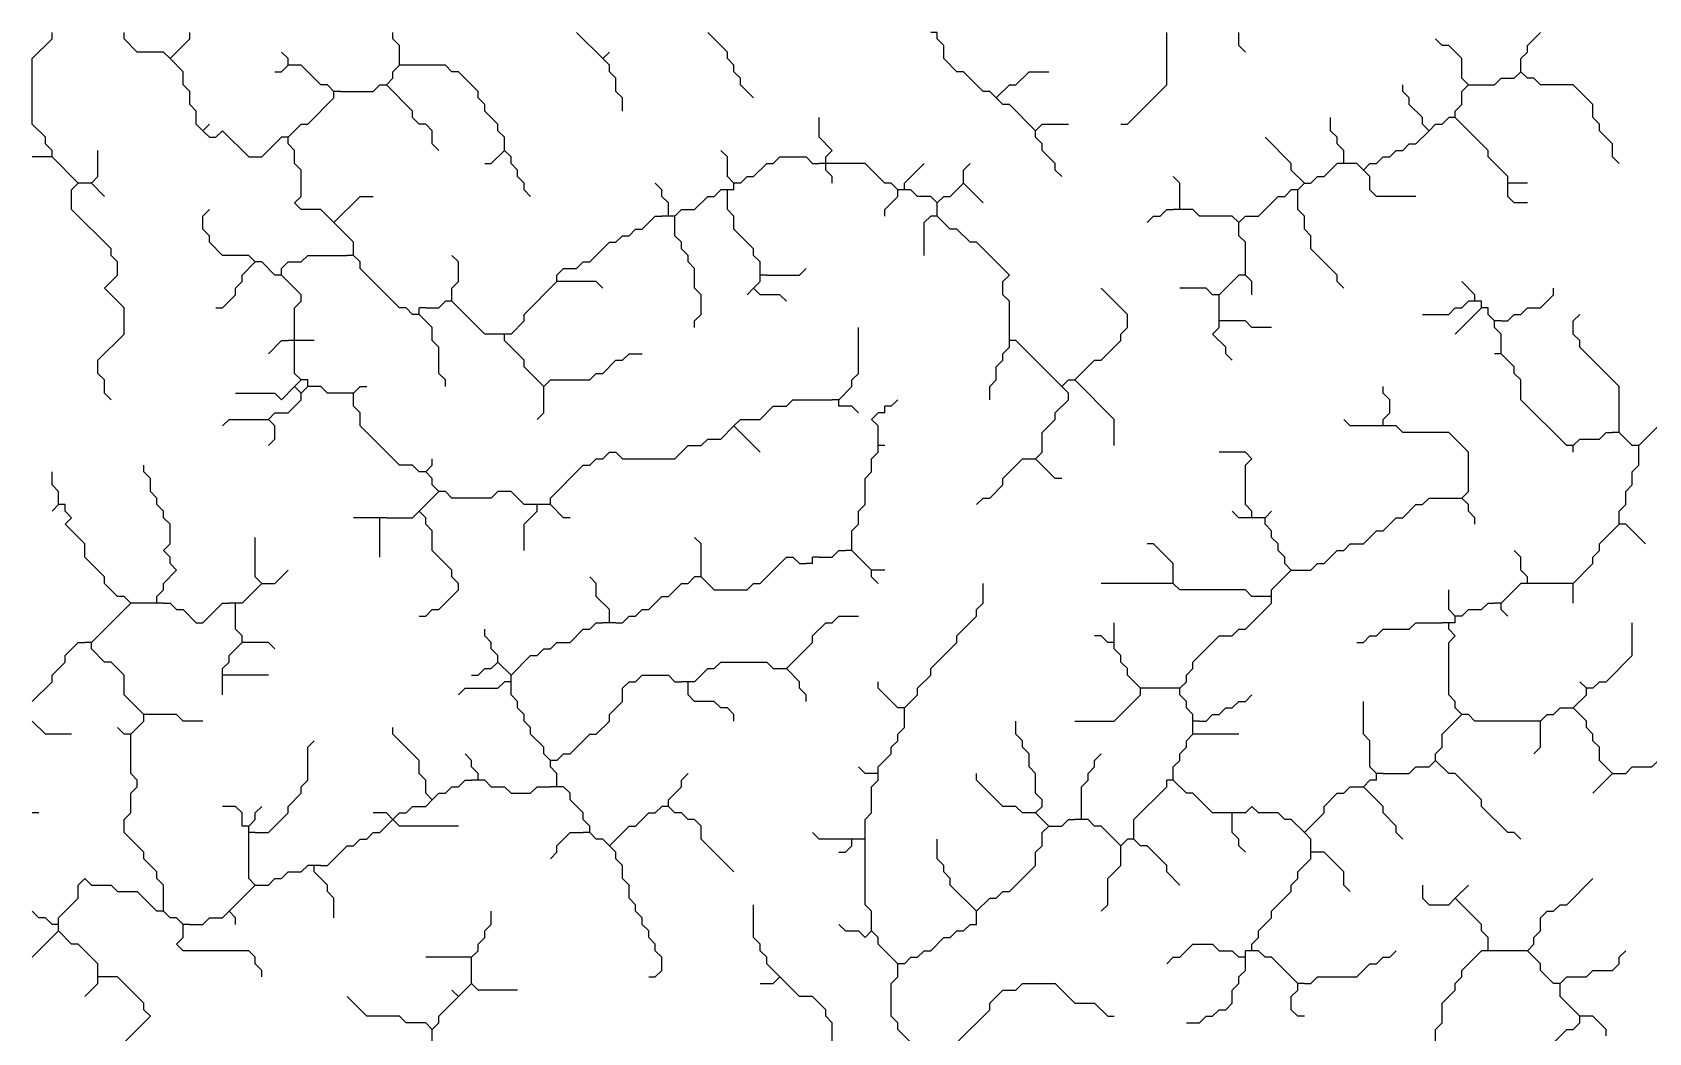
# Model space of a CAD drawing. Header units: inches. Extents: x 450284 to 463844, y 7386033 to 7399827.
# Drawn here: x 450284 to 457503, y 7395361 to 7399827 of the extents above; entities that cross this region are included whole.
import ezdxf

# ---------------------------------------------------------------- set-up
doc = ezdxf.new("R2010")
doc.units = ezdxf.units.IN
doc.header["$MEASUREMENT"] = 0

msp = doc.modelspace()

# ---------------------------------------------------------------- linework, layer by layer
for points in [[(450372, 7399300.3), (450342.7, 7399329.5), (450342.7, 7399358.8), (450284.1, 7399417.4), (450284.1, 7399710.3), (450372, 7399798.1), (450372, 7399827.4)], [(450899.2, 7399710.3), (450869.9, 7399739.6), (450752.7, 7399739.6), (450694.1, 7399798.1), (450694.1, 7399827.4)], [(450899.2, 7399710.3), (450987, 7399798.1), (450987, 7399827.4)], [(451924.2, 7399710.3), (451924.2, 7399768.9), (451894.9, 7399798.1), (451894.9, 7399827.4)], [(452832.1, 7399710.3), (452715, 7399827.4)], [(453505.7, 7399534.6), (453447.1, 7399593.1), (453447.1, 7399622.4), (453417.9, 7399651.7), (453417.9, 7399681), (453388.6, 7399710.3), (453388.6, 7399739.6), (453300.7, 7399827.4)], [(454325.8, 7399798.1), (454325.8, 7399827.4), (454296.5, 7399827.4)], [(454589.3, 7399534.6), (454560.1, 7399563.8), (454530.8, 7399563.8), (454442.9, 7399651.7), (454413.6, 7399651.7), (454355, 7399710.3), (454355, 7399768.9), (454325.8, 7399798.1)], [(455145.8, 7399417.4), (455175.1, 7399417.4), (455350.8, 7399593.1), (455350.8, 7399827.4)], [(455702.3, 7399739.6), (455673, 7399768.9), (455673, 7399827.4)], [(456698, 7399593.1), (456668.7, 7399622.4), (456668.7, 7399710.3), (456610.2, 7399768.9), (456580.9, 7399768.9), (456551.6, 7399798.1)], [(456932.3, 7399651.7), (456932.3, 7399710.3), (456961.6, 7399739.6), (456961.6, 7399768.9), (457020.2, 7399827.4)], [(451045.6, 7399388.1), (451016.3, 7399417.4), (451016.3, 7399476), (450987, 7399505.3), (450987, 7399563.8), (450957.7, 7399593.1), (450957.7, 7399651.7), (450899.2, 7399710.3)], [(451426.3, 7399710.3), (451397, 7399739.6)], [(451426.3, 7399681), (451426.3, 7399710.3)], [(451924.2, 7399681), (451924.2, 7399710.3)], [(452832.1, 7399710.3), (452861.4, 7399739.6)], [(452920, 7399476), (452920, 7399534.6), (452890.7, 7399563.8), (452890.7, 7399622.4), (452861.4, 7399651.7), (452861.4, 7399681), (452832.1, 7399710.3)], [(451367.7, 7399651.7), (451397, 7399651.7), (451426.3, 7399681)], [(451455.6, 7399681), (451426.3, 7399681)], [(451631.3, 7399563.8), (451602, 7399593.1), (451572.8, 7399593.1), (451484.9, 7399681), (451455.6, 7399681)], [(451865.6, 7399593.1), (451894.9, 7399622.4), (451894.9, 7399651.7), (451924.2, 7399681)], [(451953.5, 7399681), (451924.2, 7399681)], [(452392.8, 7399300.3), (452392.8, 7399358.8), (452363.5, 7399388.1), (452363.5, 7399417.4), (452304.9, 7399476), (452304.9, 7399505.3), (452275.7, 7399534.6), (452275.7, 7399563.8), (452187.8, 7399651.7), (452158.5, 7399651.7), (452129.2, 7399681), (451953.5, 7399681)], [(454589.3, 7399534.6), (454647.9, 7399593.1), (454677.2, 7399593.1), (454735.8, 7399651.7), (454823.6, 7399651.7)], [(456698, 7399593.1), (456815.2, 7399593.1), (456844.5, 7399622.4), (456903, 7399622.4), (456932.3, 7399651.7)], [(457371.6, 7399241.7), (457342.3, 7399271), (457342.3, 7399329.5), (457283.8, 7399388.1), (457283.8, 7399417.4), (457254.5, 7399446.7), (457254.5, 7399505.3), (457166.6, 7399593.1), (457020.2, 7399593.1), (456990.9, 7399622.4), (456961.6, 7399622.4), (456932.3, 7399651.7)], [(451660.6, 7399563.8), (451631.3, 7399563.8)], [(451631.3, 7399534.6), (451631.3, 7399563.8)], [(451660.6, 7399563.8), (451807.1, 7399563.8), (451836.3, 7399593.1), (451865.6, 7399593.1)], [(452099.9, 7399300.3), (452070.6, 7399329.5), (452070.6, 7399388.1), (452041.4, 7399417.4), (452012.1, 7399417.4), (451982.8, 7399446.7), (451982.8, 7399476), (451865.6, 7399593.1)], [(456522.3, 7399388.1), (456493, 7399417.4), (456493, 7399446.7), (456434.4, 7399505.3), (456434.4, 7399534.6), (456405.1, 7399563.8), (456405.1, 7399593.1)], [(456639.4, 7399476), (456668.7, 7399505.3), (456668.7, 7399563.8), (456698, 7399593.1)], [(451426.3, 7399358.8), (451484.9, 7399417.4), (451514.2, 7399417.4), (451631.3, 7399534.6)], [(454765.1, 7399388.1), (454647.9, 7399505.3), (454618.6, 7399505.3), (454589.3, 7399534.6)], [(451045.6, 7399388.1), (451074.9, 7399417.4)], [(453827.9, 7399271), (453857.2, 7399300.3), (453798.6, 7399358.8), (453798.6, 7399446.7)], [(454765.1, 7399388.1), (454794.4, 7399417.4), (454911.5, 7399417.4)], [(456141.6, 7399271), (456141.6, 7399300.3), (456112.3, 7399329.5), (456112.3, 7399358.8), (456083, 7399388.1), (456083, 7399446.7)], [(456522.3, 7399388.1), (456551.6, 7399417.4), (456580.9, 7399417.4), (456610.2, 7399446.7)], [(456639.4, 7399446.7), (456610.2, 7399446.7)], [(456639.4, 7399446.7), (456639.4, 7399476)], [(456873.7, 7399183.1), (456785.9, 7399271), (456785.9, 7399300.3), (456639.4, 7399446.7)], [(451045.6, 7399388.1), (451074.9, 7399358.8), (451104.2, 7399358.8), (451133.5, 7399388.1), (451250.6, 7399271), (451309.2, 7399271), (451397, 7399358.8)], [(451426.3, 7399358.8), (451397, 7399358.8)], [(451426.3, 7399329.5), (451426.3, 7399358.8)], [(454882.2, 7399183.1), (454852.9, 7399212.4), (454852.9, 7399241.7), (454794.4, 7399300.3), (454794.4, 7399329.5), (454765.1, 7399358.8), (454765.1, 7399388.1)], [(455965.8, 7399153.8), (455907.3, 7399212.4), (455907.3, 7399241.7), (455790.1, 7399358.8)], [(456229.4, 7399212.4), (456258.7, 7399241.7), (456288, 7399241.7), (456317.3, 7399271), (456346.6, 7399271), (456375.9, 7399300.3), (456405.1, 7399300.3), (456434.4, 7399329.5), (456463.7, 7399329.5), (456522.3, 7399388.1)], [(450342.7, 7399271), (450284.1, 7399271)], [(450372, 7399271), (450342.7, 7399271)], [(450372, 7399271), (450372, 7399300.3)], [(450489.1, 7399153.8), (450372, 7399271)], [(450547.7, 7399153.8), (450577, 7399183.1), (450577, 7399300.3)], [(451631.3, 7398978.1), (451572.8, 7399036.7), (451484.9, 7399036.7), (451455.6, 7399066), (451484.9, 7399095.2), (451484.9, 7399212.4), (451455.6, 7399241.7), (451455.6, 7399300.3), (451426.3, 7399329.5)], [(452304.9, 7399241.7), (452334.2, 7399241.7), (452392.8, 7399300.3)], [(452509.9, 7399095.2), (452480.7, 7399124.5), (452480.7, 7399153.8), (452451.4, 7399183.1), (452451.4, 7399212.4), (452422.1, 7399241.7), (452422.1, 7399271), (452392.8, 7399300.3)], [(453417.9, 7399153.8), (453388.6, 7399183.1), (453388.6, 7399271), (453359.3, 7399300.3)], [(453447.1, 7399153.8), (453476.4, 7399183.1), (453505.7, 7399183.1), (453564.3, 7399241.7), (453593.6, 7399241.7), (453622.9, 7399271), (453740, 7399271), (453769.3, 7399241.7), (453798.6, 7399241.7)], [(453827.9, 7399241.7), (453827.9, 7399271)], [(456141.6, 7399241.7), (456141.6, 7399271)], [(453827.9, 7399241.7), (453798.6, 7399241.7)], [(453857.2, 7399241.7), (453827.9, 7399241.7)], [(453827.9, 7399212.4), (453827.9, 7399241.7)], [(453857.2, 7399153.8), (453857.2, 7399183.1), (453827.9, 7399212.4)], [(454150, 7399124.5), (454120.7, 7399153.8), (454091.5, 7399153.8), (454003.6, 7399241.7), (453857.2, 7399241.7)], [(454179.3, 7399153.8), (454267.2, 7399241.7)], [(454442.9, 7399153.8), (454442.9, 7399212.4), (454472.2, 7399241.7)], [(455965.8, 7399153.8), (455995.1, 7399153.8), (456024.4, 7399183.1), (456053.7, 7399183.1), (456112.3, 7399241.7)], [(456141.6, 7399241.7), (456112.3, 7399241.7)], [(456170.8, 7399241.7), (456141.6, 7399241.7)], [(456229.4, 7399212.4), (456200.1, 7399241.7), (456170.8, 7399241.7)], [(456463.7, 7399095.2), (456288, 7399095.2), (456258.7, 7399124.5), (456258.7, 7399183.1), (456229.4, 7399212.4)], [(450635.6, 7398187.3), (450606.3, 7398216.6), (450606.3, 7398275.2), (450577, 7398304.5), (450577, 7398363.1), (450694.1, 7398480.2), (450694.1, 7398597.4), (450606.3, 7398685.2), (450664.9, 7398743.8), (450664.9, 7398802.4), (450635.6, 7398831.7), (450635.6, 7398861), (450459.8, 7399036.7), (450459.8, 7399124.5), (450489.1, 7399153.8)], [(450547.7, 7399153.8), (450489.1, 7399153.8)], [(450606.3, 7399095.2), (450547.7, 7399153.8)], [(453125, 7399036.7), (453125, 7399066), (453095.7, 7399095.2), (453095.7, 7399124.5), (453066.4, 7399153.8)], [(453154.3, 7399007.4), (453183.6, 7399036.7), (453242.1, 7399036.7), (453300.7, 7399095.2), (453330, 7399095.2), (453359.3, 7399124.5)], [(453388.6, 7399124.5), (453359.3, 7399124.5)], [(453417.9, 7399124.5), (453388.6, 7399124.5)], [(453388.6, 7399095.2), (453388.6, 7399124.5)], [(453447.1, 7399153.8), (453417.9, 7399153.8)], [(453417.9, 7399124.5), (453417.9, 7399153.8)], [(454179.3, 7399124.5), (454150, 7399124.5)], [(454150, 7399095.2), (454150, 7399124.5)], [(454179.3, 7399124.5), (454179.3, 7399153.8)], [(454208.6, 7399124.5), (454179.3, 7399124.5)], [(454325.8, 7399066), (454296.5, 7399095.2), (454237.9, 7399095.2), (454208.6, 7399124.5)], [(454325.8, 7399066), (454355, 7399095.2), (454384.3, 7399095.2), (454442.9, 7399153.8)], [(454530.8, 7399066), (454442.9, 7399153.8)], [(455409.4, 7399066), (455409.4, 7399153.8), (455380.1, 7399183.1)], [(455673, 7398978.1), (455702.3, 7399007.4), (455760.8, 7399007.4), (455848.7, 7399095.2), (455878, 7399095.2), (455907.3, 7399124.5)], [(455936.6, 7399124.5), (455907.3, 7399124.5)], [(455936.6, 7399124.5), (455965.8, 7399153.8)], [(455936.6, 7399095.2), (455936.6, 7399124.5)], [(456873.7, 7399153.8), (456873.7, 7399183.1)], [(456903, 7399153.8), (456873.7, 7399153.8)], [(456873.7, 7399124.5), (456873.7, 7399153.8)], [(456961.6, 7399066), (456903, 7399066), (456873.7, 7399095.2), (456873.7, 7399124.5)], [(456961.6, 7399153.8), (456903, 7399153.8)], [(451631.3, 7398978.1), (451748.5, 7399095.2), (451807.1, 7399095.2)], [(453535, 7398773.1), (453535, 7398802.4), (453505.7, 7398831.7), (453505.7, 7398861), (453417.9, 7398948.8), (453417.9, 7399007.4), (453388.6, 7399036.7), (453388.6, 7399095.2)], [(454091.5, 7399007.4), (454091.5, 7399036.7), (454150, 7399095.2)], [(454325.8, 7399036.7), (454325.8, 7399066)], [(455409.4, 7399036.7), (455409.4, 7399066)], [(456141.6, 7398685.2), (456112.3, 7398714.5), (456112.3, 7398743.8), (455995.1, 7398861), (455995.1, 7398919.5), (455965.8, 7398948.8), (455965.8, 7399007.4), (455936.6, 7399036.7), (455936.6, 7399095.2)], [(451279.9, 7398802.4), (451250.6, 7398831.7), (451133.5, 7398831.7), (451074.9, 7398890.2), (451074.9, 7398919.5), (451045.6, 7398948.8), (451045.6, 7399007.4), (451074.9, 7399036.7)], [(451719.2, 7398861), (451719.2, 7398890.2), (451631.3, 7398978.1)], [(452627.1, 7398743.8), (452656.4, 7398773.1), (452715, 7398773.1), (452744.2, 7398802.4), (452773.5, 7398802.4), (452861.4, 7398890.2), (452890.7, 7398890.2), (452920, 7398919.5), (452949.3, 7398919.5), (452978.5, 7398948.8), (453007.8, 7398948.8), (453066.4, 7399007.4), (453095.7, 7399007.4)], [(453125, 7399007.4), (453095.7, 7399007.4)], [(453125, 7399007.4), (453125, 7399036.7)], [(453154.3, 7399007.4), (453125, 7399007.4)], [(453154.3, 7398978.1), (453154.3, 7399007.4)], [(453242.1, 7398509.5), (453242.1, 7398538.8), (453271.4, 7398568.1), (453271.4, 7398655.9), (453242.1, 7398685.2), (453242.1, 7398773.1), (453212.8, 7398802.4), (453212.8, 7398831.7), (453183.6, 7398861), (453183.6, 7398890.2), (453154.3, 7398919.5), (453154.3, 7398978.1)], [(454267.2, 7398831.7), (454267.2, 7398978.1), (454296.5, 7399007.4)], [(454325.8, 7399007.4), (454296.5, 7399007.4)], [(454325.8, 7399007.4), (454325.8, 7399036.7)], [(454647.9, 7398480.2), (454647.9, 7398626.7), (454618.6, 7398655.9), (454618.6, 7398714.5), (454647.9, 7398743.8), (454501.5, 7398890.2), (454472.2, 7398890.2), (454413.6, 7398948.8), (454384.3, 7398948.8), (454325.8, 7399007.4)], [(455262.9, 7398978.1), (455292.2, 7399007.4), (455321.5, 7399007.4), (455350.8, 7399036.7), (455380.1, 7399036.7)], [(455409.4, 7399036.7), (455380.1, 7399036.7)], [(455438.7, 7399036.7), (455409.4, 7399036.7)], [(455673, 7398978.1), (455643.7, 7399007.4), (455497.2, 7399007.4), (455468, 7399036.7), (455438.7, 7399036.7)], [(455702.3, 7398773.1), (455702.3, 7398890.2), (455673, 7398919.5), (455673, 7398978.1)], [(451719.2, 7398831.7), (451719.2, 7398861)], [(451104.2, 7398597.4), (451133.5, 7398597.4), (451192, 7398655.9), (451192, 7398685.2), (451221.3, 7398714.5), (451221.3, 7398743.8), (451279.9, 7398802.4)], [(451367.7, 7398743.8), (451309.2, 7398802.4), (451279.9, 7398802.4)], [(451397, 7398773.1), (451426.3, 7398802.4), (451484.9, 7398802.4), (451514.2, 7398831.7), (451689.9, 7398831.7)], [(451397, 7398743.8), (451397, 7398773.1)], [(451719.2, 7398831.7), (451689.9, 7398831.7)], [(451982.8, 7398568.1), (451953.5, 7398597.4), (451924.2, 7398597.4), (451748.5, 7398773.1), (451748.5, 7398802.4), (451719.2, 7398831.7)], [(452158.5, 7398655.9), (452158.5, 7398685.2), (452187.8, 7398714.5), (452187.8, 7398802.4), (452158.5, 7398831.7)], [(453535, 7398743.8), (453535, 7398773.1)], [(453564.3, 7398743.8), (453710.7, 7398743.8), (453740, 7398773.1)], [(455702.3, 7398743.8), (455702.3, 7398773.1)], [(451397, 7398743.8), (451367.7, 7398743.8)], [(451455.6, 7398480.2), (451455.6, 7398597.4), (451484.9, 7398626.7), (451484.9, 7398655.9), (451397, 7398743.8)], [(452422.1, 7398480.2), (452480.7, 7398538.8), (452480.7, 7398568.1), (452627.1, 7398714.5)], [(452627.1, 7398714.5), (452627.1, 7398743.8)], [(452656.4, 7398714.5), (452627.1, 7398714.5)], [(452832.1, 7398685.2), (452802.8, 7398714.5), (452656.4, 7398714.5)], [(453505.7, 7398685.2), (453535, 7398714.5)], [(453564.3, 7398743.8), (453535, 7398743.8)], [(453535, 7398714.5), (453535, 7398743.8)], [(455585.1, 7398655.9), (455673, 7398743.8)], [(455702.3, 7398743.8), (455673, 7398743.8)], [(455731.5, 7398655.9), (455731.5, 7398714.5), (455702.3, 7398743.8)], [(456727.3, 7398655.9), (456668.7, 7398714.5)], [(452041.4, 7398597.4), (452099.9, 7398597.4), (452129.2, 7398626.7)], [(452158.5, 7398626.7), (452129.2, 7398626.7)], [(452158.5, 7398626.7), (452158.5, 7398655.9)], [(452363.5, 7398480.2), (452304.9, 7398480.2), (452158.5, 7398626.7)], [(453476.4, 7398655.9), (453505.7, 7398685.2)], [(453652.2, 7398626.7), (453622.9, 7398655.9), (453535, 7398655.9), (453505.7, 7398685.2)], [(454940.8, 7398275.2), (455028.6, 7398363.1), (455057.9, 7398363.1), (455145.8, 7398450.9), (455145.8, 7398480.2), (455175.1, 7398509.5), (455175.1, 7398568.1), (455057.9, 7398685.2)], [(455555.8, 7398655.9), (455526.5, 7398685.2), (455409.4, 7398685.2)], [(455585.1, 7398655.9), (455555.8, 7398655.9)], [(455585.1, 7398626.7), (455585.1, 7398655.9)], [(455585.1, 7398568.1), (455585.1, 7398626.7)], [(456493, 7398568.1), (456610.2, 7398568.1), (456639.4, 7398597.4), (456668.7, 7398597.4), (456698, 7398626.7)], [(456727.3, 7398626.7), (456698, 7398626.7)], [(456727.3, 7398626.7), (456727.3, 7398655.9)], [(456756.6, 7398626.7), (456727.3, 7398626.7)], [(456756.6, 7398597.4), (456756.6, 7398626.7)], [(456844.5, 7398538.8), (456873.7, 7398538.8), (456903, 7398568.1), (456932.3, 7398568.1), (456961.6, 7398597.4), (457020.2, 7398597.4), (457078.8, 7398655.9), (457078.8, 7398685.2)], [(452012.1, 7398568.1), (451982.8, 7398568.1)], [(452041.4, 7398597.4), (452012.1, 7398597.4)], [(452012.1, 7398568.1), (452012.1, 7398597.4)], [(452129.2, 7398245.9), (452129.2, 7398275.2), (452099.9, 7398304.5), (452099.9, 7398421.6), (452070.6, 7398450.9), (452070.6, 7398509.5), (452012.1, 7398568.1)], [(455585.1, 7398538.8), (455585.1, 7398568.1)], [(456639.4, 7398480.2), (456756.6, 7398597.4)], [(456785.9, 7398597.4), (456756.6, 7398597.4)], [(456785.9, 7398568.1), (456785.9, 7398597.4)], [(456815.2, 7398538.8), (456785.9, 7398568.1)], [(457371.6, 7398070.2), (457371.6, 7398245.9), (457195.9, 7398421.6), (457195.9, 7398450.9), (457166.6, 7398480.2), (457166.6, 7398538.8), (457195.9, 7398568.1)], [(451455.6, 7398450.9), (451455.6, 7398480.2)], [(452392.8, 7398480.2), (452363.5, 7398480.2)], [(452422.1, 7398480.2), (452392.8, 7398480.2)], [(452392.8, 7398450.9), (452392.8, 7398480.2)], [(453886.4, 7398187.3), (453945, 7398245.9), (453945, 7398275.2), (453974.3, 7398304.5), (453974.3, 7398509.5)], [(454647.9, 7398450.9), (454647.9, 7398480.2)], [(455643.7, 7398363.1), (455614.4, 7398392.4), (455614.4, 7398421.6), (455555.8, 7398480.2), (455585.1, 7398509.5)], [(455614.4, 7398538.8), (455585.1, 7398538.8)], [(455585.1, 7398509.5), (455585.1, 7398538.8)], [(455819.4, 7398509.5), (455731.5, 7398509.5), (455702.3, 7398538.8), (455614.4, 7398538.8)], [(456844.5, 7398538.8), (456815.2, 7398538.8)], [(456815.2, 7398509.5), (456815.2, 7398538.8)], [(456844.5, 7398421.6), (456844.5, 7398480.2), (456815.2, 7398509.5)], [(451338.5, 7398392.4), (451397, 7398450.9), (451426.3, 7398450.9)], [(451455.6, 7398450.9), (451426.3, 7398450.9)], [(451484.9, 7398450.9), (451455.6, 7398450.9)], [(451455.6, 7398421.6), (451455.6, 7398450.9)], [(451484.9, 7398275.2), (451455.6, 7398304.5), (451455.6, 7398421.6)], [(451543.5, 7398450.9), (451484.9, 7398450.9)], [(452568.5, 7398245.9), (452480.7, 7398333.8), (452480.7, 7398363.1), (452392.8, 7398450.9)], [(454560.1, 7398187.3), (454560.1, 7398245.9), (454589.3, 7398275.2), (454589.3, 7398333.8), (454618.6, 7398363.1), (454618.6, 7398392.4), (454647.9, 7398421.6)], [(454677.2, 7398450.9), (454647.9, 7398450.9)], [(454647.9, 7398421.6), (454647.9, 7398450.9)], [(454882.2, 7398245.9), (454677.2, 7398450.9)], [(456844.5, 7398392.4), (456844.5, 7398421.6)], [(452568.5, 7398245.9), (452597.8, 7398275.2), (452773.5, 7398275.2), (452802.8, 7398304.5), (452832.1, 7398304.5), (452890.7, 7398363.1), (452920, 7398363.1), (452949.3, 7398392.4), (453007.8, 7398392.4)], [(456844.5, 7398392.4), (456815.2, 7398392.4)], [(457137.3, 7397982.3), (456932.3, 7398187.3), (456932.3, 7398275.2), (456903, 7398304.5), (456903, 7398333.8), (456844.5, 7398392.4)], [(451455.6, 7398245.9), (451484.9, 7398275.2)], [(451514.2, 7398275.2), (451484.9, 7398275.2)], [(451514.2, 7398245.9), (451514.2, 7398275.2)], [(454882.2, 7398245.9), (454911.5, 7398275.2), (454940.8, 7398275.2)], [(455116.5, 7397982.3), (455116.5, 7398099.5), (454940.8, 7398275.2)], [(451192, 7398216.6), (451367.7, 7398216.6), (451397, 7398187.3), (451455.6, 7398245.9)], [(451338.5, 7398099.5), (451367.7, 7398128.8), (451426.3, 7398128.8), (451484.9, 7398187.3), (451484.9, 7398216.6)], [(451484.9, 7398216.6), (451455.6, 7398245.9)], [(451484.9, 7398216.6), (451514.2, 7398245.9)], [(451543.5, 7398245.9), (451514.2, 7398245.9)], [(451689.9, 7398216.6), (451602, 7398216.6), (451572.8, 7398245.9), (451543.5, 7398245.9)], [(451719.2, 7398216.6), (451689.9, 7398216.6)], [(451719.2, 7398216.6), (451748.5, 7398245.9), (451777.8, 7398245.9)], [(451719.2, 7398187.3), (451719.2, 7398216.6)], [(452041.4, 7397865.2), (452012.1, 7397865.2), (451982.8, 7397894.5), (451924.2, 7397894.5), (451748.5, 7398070.2), (451748.5, 7398128.8), (451719.2, 7398158.1), (451719.2, 7398187.3)], [(452539.2, 7398099.5), (452568.5, 7398128.8), (452568.5, 7398245.9)], [(453417.9, 7398070.2), (453447.1, 7398099.5), (453535, 7398099.5), (453593.6, 7398158.1), (453652.2, 7398158.1), (453681.4, 7398187.3), (453857.2, 7398187.3)], [(453886.4, 7398187.3), (453857.2, 7398187.3)], [(453886.4, 7398158.1), (453886.4, 7398187.3)], [(454120.7, 7398158.1), (454150, 7398187.3)], [(454765.1, 7397923.8), (454794.4, 7397953), (454794.4, 7398040.9), (454852.9, 7398099.5), (454852.9, 7398128.8), (454911.5, 7398187.3), (454911.5, 7398216.6), (454882.2, 7398245.9)], [(456317.3, 7398099.5), (456346.6, 7398128.8), (456346.6, 7398187.3), (456317.3, 7398216.6), (456317.3, 7398245.9)], [(457459.5, 7397982.3), (457635.2, 7398158.1), (457664.5, 7398158.1), (457693.8, 7398187.3)], [(453915.7, 7398158.1), (453886.4, 7398158.1)], [(453974.3, 7398128.8), (453945, 7398158.1), (453915.7, 7398158.1)], [(454062.2, 7398070.2), (454032.9, 7398099.5), (454062.2, 7398128.8)], [(454091.5, 7398128.8), (454062.2, 7398128.8)], [(454120.7, 7398158.1), (454091.5, 7398158.1)], [(454091.5, 7398128.8), (454091.5, 7398158.1)], [(451133.5, 7398070.2), (451162.7, 7398099.5), (451338.5, 7398099.5)], [(451338.5, 7397982.3), (451367.7, 7398011.6), (451367.7, 7398070.2), (451338.5, 7398099.5)], [(452597.8, 7397748), (452744.2, 7397894.5), (452773.5, 7397894.5), (452802.8, 7397923.8), (452832.1, 7397923.8), (452861.4, 7397953), (452890.7, 7397953), (452920, 7397923.8), (453154.3, 7397923.8), (453212.8, 7397982.3), (453271.4, 7397982.3), (453300.7, 7398011.6), (453359.3, 7398011.6), (453417.9, 7398070.2)], [(453535, 7397953), (453417.9, 7398070.2)], [(454062.2, 7398040.9), (454062.2, 7398070.2)], [(454062.2, 7398011.6), (454062.2, 7398040.9)], [(456288, 7398070.2), (456170.8, 7398070.2), (456141.6, 7398099.5)], [(456317.3, 7398070.2), (456288, 7398070.2)], [(456317.3, 7398070.2), (456317.3, 7398099.5)], [(456346.6, 7398070.2), (456317.3, 7398070.2)], [(456668.7, 7397748), (456698, 7397777.3), (456698, 7397953), (456610.2, 7398040.9), (456405.1, 7398040.9), (456375.9, 7398070.2), (456346.6, 7398070.2)], [(457166.6, 7397982.3), (457195.9, 7398011.6), (457283.8, 7398011.6), (457313, 7398040.9), (457342.3, 7398040.9)], [(457371.6, 7398040.9), (457342.3, 7398040.9)], [(457371.6, 7398040.9), (457371.6, 7398070.2)], [(457430.2, 7397982.3), (457371.6, 7398040.9)], [(454062.2, 7397982.3), (454062.2, 7398011.6)], [(454091.5, 7397982.3), (454062.2, 7397982.3)], [(454062.2, 7397953), (454062.2, 7397982.3)], [(457166.6, 7397982.3), (457137.3, 7397982.3)], [(457166.6, 7397953), (457166.6, 7397982.3)], [(457459.5, 7397982.3), (457430.2, 7397982.3)], [(457459.5, 7397953), (457459.5, 7397982.3)], [(452041.4, 7397865.2), (452070.6, 7397894.5), (452070.6, 7397923.8)], [(453945, 7397543), (453945, 7397601.6), (453974.3, 7397630.9), (453974.3, 7397689.5), (454003.6, 7397718.8), (454003.6, 7397835.9), (454032.9, 7397865.2), (454032.9, 7397923.8), (454062.2, 7397953)], [(454501.5, 7397718.8), (454530.8, 7397748), (454560.1, 7397748), (454618.6, 7397806.6), (454618.6, 7397835.9), (454706.5, 7397923.8), (454765.1, 7397923.8)], [(454882.2, 7397835.9), (454852.9, 7397835.9), (454765.1, 7397923.8)], [(455731.5, 7397689.5), (455702.3, 7397718.8), (455702.3, 7397894.5), (455731.5, 7397923.8), (455702.3, 7397953), (455585.1, 7397953)], [(457371.6, 7397660.2), (457371.6, 7397689.5), (457400.9, 7397718.8), (457400.9, 7397777.3), (457430.2, 7397806.6), (457430.2, 7397865.2), (457459.5, 7397894.5), (457459.5, 7397953)], [(450401.3, 7397748), (450401.3, 7397777.3), (450372, 7397806.6), (450372, 7397865.2)], [(450840.6, 7397308.7), (450869.9, 7397338), (450869.9, 7397367.3), (450928.4, 7397425.9), (450899.2, 7397455.2), (450899.2, 7397484.5), (450869.9, 7397513.7), (450899.2, 7397543), (450899.2, 7397630.9), (450869.9, 7397660.2), (450869.9, 7397689.5), (450840.6, 7397718.8), (450840.6, 7397748), (450811.3, 7397777.3), (450811.3, 7397835.9), (450782, 7397865.2), (450782, 7397894.5)], [(452099.9, 7397777.3), (452070.6, 7397806.6), (452070.6, 7397835.9), (452041.4, 7397865.2)], [(452012.1, 7397689.5), (452099.9, 7397777.3)], [(452509.9, 7397718.8), (452480.7, 7397718.8), (452422.1, 7397777.3), (452363.5, 7397777.3), (452334.2, 7397748), (452158.5, 7397748), (452129.2, 7397777.3), (452099.9, 7397777.3)], [(450372, 7397689.5), (450401.3, 7397718.8)], [(450401.3, 7397718.8), (450401.3, 7397748)], [(450430.6, 7397718.8), (450401.3, 7397718.8)], [(450430.6, 7397689.5), (450430.6, 7397718.8)], [(450723.4, 7397279.4), (450694.1, 7397308.7), (450664.9, 7397308.7), (450606.3, 7397367.3), (450606.3, 7397396.6), (450518.4, 7397484.5), (450518.4, 7397543), (450430.6, 7397630.9), (450459.8, 7397660.2), (450430.6, 7397689.5)], [(451865.6, 7397660.2), (451982.8, 7397660.2), (452012.1, 7397689.5)], [(452012.1, 7397220.9), (452041.4, 7397220.9), (452070.6, 7397250.2), (452099.9, 7397250.2), (452187.8, 7397338), (452187.8, 7397367.3), (452158.5, 7397396.6), (452158.5, 7397425.9), (452070.6, 7397513.7), (452070.6, 7397601.6), (452041.4, 7397630.9), (452041.4, 7397660.2), (452012.1, 7397689.5)], [(452480.7, 7397513.7), (452480.7, 7397630.9), (452539.2, 7397689.5)], [(452539.2, 7397718.8), (452509.9, 7397718.8)], [(452568.5, 7397718.8), (452539.2, 7397718.8)], [(452539.2, 7397689.5), (452539.2, 7397718.8)], [(452597.8, 7397718.8), (452568.5, 7397718.8)], [(452597.8, 7397718.8), (452597.8, 7397748)], [(452685.7, 7397660.2), (452656.4, 7397660.2), (452597.8, 7397718.8)], [(455702.3, 7397660.2), (455673, 7397660.2), (455643.7, 7397689.5)], [(455731.5, 7397660.2), (455731.5, 7397689.5)], [(455790.1, 7397660.2), (455819.4, 7397689.5)], [(455907.3, 7397425.9), (455995.1, 7397425.9), (456024.4, 7397455.2), (456053.7, 7397455.2), (456112.3, 7397513.7), (456141.6, 7397513.7), (456170.8, 7397543), (456229.4, 7397543), (456288, 7397601.6), (456317.3, 7397601.6), (456375.9, 7397660.2), (456405.1, 7397660.2), (456463.7, 7397718.8), (456493, 7397718.8), (456522.3, 7397748), (456668.7, 7397748)], [(456727.3, 7397630.9), (456727.3, 7397660.2), (456698, 7397689.5), (456698, 7397718.8), (456668.7, 7397748)], [(451807.1, 7397660.2), (451719.2, 7397660.2)], [(451836.3, 7397660.2), (451807.1, 7397660.2)], [(451865.6, 7397660.2), (451836.3, 7397660.2)], [(451836.3, 7397630.9), (451836.3, 7397660.2)], [(451836.3, 7397484.5), (451836.3, 7397630.9)], [(455731.5, 7397660.2), (455702.3, 7397660.2)], [(455760.8, 7397660.2), (455731.5, 7397660.2)], [(455790.1, 7397660.2), (455760.8, 7397660.2)], [(455790.1, 7397630.9), (455790.1, 7397660.2)], [(455907.3, 7397425.9), (455878, 7397455.2), (455878, 7397484.5), (455848.7, 7397513.7), (455848.7, 7397543), (455819.4, 7397572.3), (455819.4, 7397601.6), (455790.1, 7397630.9)], [(457166.6, 7397367.3), (457254.5, 7397455.2), (457254.5, 7397484.5), (457283.8, 7397513.7), (457283.8, 7397543), (457371.6, 7397630.9)], [(457371.6, 7397630.9), (457371.6, 7397660.2)], [(457400.9, 7397630.9), (457371.6, 7397630.9)], [(457488.8, 7397543), (457400.9, 7397630.9)], [(451309.2, 7397367.3), (451279.9, 7397396.6), (451279.9, 7397572.3)], [(453271.4, 7397425.9), (453271.4, 7397543), (453242.1, 7397572.3)], [(453945, 7397513.7), (453945, 7397543)], [(455380.1, 7397396.6), (455380.1, 7397455.2), (455292.2, 7397543), (455262.9, 7397543)], [(453271.4, 7397396.6), (453330, 7397338), (453476.4, 7397338), (453505.7, 7397367.3), (453535, 7397367.3), (453652.2, 7397484.5), (453681.4, 7397484.5), (453710.7, 7397455.2), (453740, 7397455.2)], [(453798.6, 7397484.5), (453769.3, 7397484.5)], [(453769.3, 7397455.2), (453769.3, 7397484.5)], [(453798.6, 7397484.5), (453857.2, 7397484.5), (453886.4, 7397513.7), (453915.7, 7397513.7)], [(453945, 7397513.7), (453915.7, 7397513.7)], [(454032.9, 7397425.9), (453945, 7397513.7)], [(456961.6, 7397396.6), (456932.3, 7397425.9), (456932.3, 7397484.5), (456903, 7397513.7)], [(451309.2, 7397367.3), (451367.7, 7397367.3), (451426.3, 7397425.9)], [(452861.4, 7397220.9), (452861.4, 7397250.2), (452802.8, 7397308.7), (452802.8, 7397367.3), (452773.5, 7397396.6)], [(452890.7, 7397191.6), (452920, 7397191.6), (452949.3, 7397220.9), (452978.5, 7397220.9), (453007.8, 7397250.2), (453037.1, 7397250.2), (453095.7, 7397308.7), (453125, 7397308.7), (453183.6, 7397367.3), (453212.8, 7397367.3), (453242.1, 7397396.6)], [(453271.4, 7397396.6), (453242.1, 7397396.6)], [(453271.4, 7397396.6), (453271.4, 7397425.9)], [(453769.3, 7397455.2), (453740, 7397455.2)], [(454062.2, 7397425.9), (454032.9, 7397425.9)], [(454032.9, 7397396.6), (454032.9, 7397425.9)], [(454062.2, 7397367.3), (454032.9, 7397396.6)], [(454091.5, 7397425.9), (454062.2, 7397425.9)], [(455380.1, 7397367.3), (455380.1, 7397396.6)], [(455819.4, 7397338), (455907.3, 7397425.9)], [(456961.6, 7397367.3), (456961.6, 7397396.6)], [(451221.3, 7397279.4), (451309.2, 7397367.3)], [(454179.3, 7396810.8), (454237.9, 7396869.4), (454237.9, 7396898.7), (454296.5, 7396957.3), (454296.5, 7396986.6), (454413.6, 7397103.7), (454413.6, 7397133), (454501.5, 7397220.9), (454501.5, 7397250.2), (454530.8, 7397279.4), (454530.8, 7397367.3)], [(455350.8, 7397367.3), (455057.9, 7397367.3)], [(455380.1, 7397367.3), (455350.8, 7397367.3)], [(455790.1, 7397308.7), (455731.5, 7397308.7), (455702.3, 7397338), (455409.4, 7397338), (455380.1, 7397367.3)], [(455819.4, 7397308.7), (455819.4, 7397338)], [(456639.4, 7397220.9), (456610.2, 7397250.2), (456610.2, 7397338)], [(456844.5, 7397279.4), (456932.3, 7397367.3)], [(456961.6, 7397367.3), (456932.3, 7397367.3)], [(456990.9, 7397367.3), (456961.6, 7397367.3)], [(457137.3, 7397367.3), (456990.9, 7397367.3)], [(457166.6, 7397367.3), (457137.3, 7397367.3)], [(457166.6, 7397338), (457166.6, 7397367.3)], [(457166.6, 7397279.4), (457166.6, 7397338)], [(450547.7, 7397103.7), (450723.4, 7397279.4)], [(450811.3, 7397279.4), (450723.4, 7397279.4)], [(450840.6, 7397279.4), (450811.3, 7397279.4)], [(450840.6, 7397279.4), (450840.6, 7397308.7)], [(450869.9, 7397279.4), (450840.6, 7397279.4)], [(450869.9, 7397279.4), (450899.2, 7397279.4), (450928.4, 7397250.2), (450957.7, 7397250.2), (451016.3, 7397191.6), (451045.6, 7397191.6), (451133.5, 7397279.4), (451162.7, 7397279.4)], [(451192, 7397279.4), (451162.7, 7397279.4)], [(451221.3, 7397279.4), (451192, 7397279.4)], [(451192, 7397250.2), (451192, 7397279.4)], [(451221.3, 7397133), (451192, 7397162.3), (451192, 7397250.2)], [(455409.4, 7396898.7), (455438.7, 7396928), (455438.7, 7396957.3), (455468, 7396986.6), (455468, 7397015.9), (455585.1, 7397133), (455643.7, 7397133), (455673, 7397162.3), (455702.3, 7397162.3), (455819.4, 7397279.4)], [(455819.4, 7397308.7), (455790.1, 7397308.7)], [(455819.4, 7397279.4), (455819.4, 7397308.7)], [(456668.7, 7397220.9), (456698, 7397250.2), (456756.6, 7397250.2), (456785.9, 7397279.4), (456815.2, 7397279.4)], [(456844.5, 7397279.4), (456815.2, 7397279.4)], [(456844.5, 7397250.2), (456844.5, 7397279.4)], [(456873.7, 7397220.9), (456844.5, 7397250.2)], [(452422.1, 7396957.3), (452509.9, 7397045.1), (452539.2, 7397045.1), (452568.5, 7397074.4), (452597.8, 7397074.4), (452627.1, 7397103.7), (452685.7, 7397103.7), (452744.2, 7397162.3), (452773.5, 7397162.3), (452802.8, 7397191.6), (452832.1, 7397191.6)], [(452861.4, 7397191.6), (452832.1, 7397191.6)], [(452861.4, 7397191.6), (452861.4, 7397220.9)], [(452890.7, 7397191.6), (452861.4, 7397191.6)], [(453652.2, 7396986.6), (453769.3, 7397103.7), (453769.3, 7397133), (453827.9, 7397191.6), (453857.2, 7397191.6), (453886.4, 7397220.9), (453974.3, 7397220.9)], [(455116.5, 7397133), (455116.5, 7397191.6)], [(456200.1, 7397103.7), (456229.4, 7397103.7), (456258.7, 7397133), (456288, 7397133), (456317.3, 7397162.3), (456434.4, 7397162.3), (456463.7, 7397191.6), (456580.9, 7397191.6)], [(456610.2, 7397191.6), (456580.9, 7397191.6)], [(456639.4, 7397191.6), (456610.2, 7397191.6)], [(456610.2, 7397162.3), (456610.2, 7397191.6)], [(456668.7, 7397220.9), (456639.4, 7397220.9)], [(456639.4, 7397191.6), (456639.4, 7397220.9)], [(457254.5, 7396898.7), (457283.8, 7396928), (457313, 7396928), (457430.2, 7397045.1), (457430.2, 7397191.6)], [(450284.1, 7396840.1), (450372, 7396928), (450372, 7396957.3), (450430.6, 7397015.9), (450430.6, 7397045.1), (450489.1, 7397103.7), (450518.4, 7397103.7)], [(450547.7, 7397103.7), (450518.4, 7397103.7)], [(450547.7, 7397074.4), (450547.7, 7397103.7)], [(451133.5, 7396986.6), (451162.7, 7397015.9), (451162.7, 7397045.1), (451221.3, 7397103.7)], [(451221.3, 7397103.7), (451221.3, 7397133)], [(451250.6, 7397103.7), (451221.3, 7397103.7)], [(451367.7, 7397074.4), (451338.5, 7397103.7), (451250.6, 7397103.7)], [(452363.5, 7397015.9), (452363.5, 7397045.1), (452334.2, 7397074.4), (452334.2, 7397103.7), (452304.9, 7397133), (452304.9, 7397162.3)], [(455087.2, 7397103.7), (455057.9, 7397133), (455028.6, 7397133)], [(455116.5, 7397103.7), (455087.2, 7397103.7)], [(455116.5, 7397103.7), (455116.5, 7397133)], [(455116.5, 7397074.4), (455116.5, 7397103.7)], [(456668.7, 7396781.6), (456639.4, 7396810.8), (456639.4, 7396840.1), (456610.2, 7396869.4), (456610.2, 7397103.7), (456639.4, 7397133), (456610.2, 7397162.3)], [(450782, 7396781.6), (450694.1, 7396869.4), (450694.1, 7396957.3), (450635.6, 7397015.9), (450606.3, 7397015.9), (450547.7, 7397074.4)], [(455233.7, 7396898.7), (455175.1, 7396957.3), (455175.1, 7396986.6), (455145.8, 7397015.9), (455145.8, 7397045.1), (455116.5, 7397074.4)], [(451133.5, 7396957.3), (451133.5, 7396986.6)], [(451162.7, 7396957.3), (451133.5, 7396957.3)], [(451133.5, 7396928), (451133.5, 7396957.3)], [(451338.5, 7396957.3), (451162.7, 7396957.3)], [(452246.4, 7396957.3), (452275.7, 7396957.3), (452304.9, 7396986.6), (452334.2, 7396986.6), (452363.5, 7397015.9)], [(452422.1, 7396957.3), (452363.5, 7397015.9)], [(452422.1, 7396928), (452422.1, 7396957.3)], [(452627.1, 7396576.6), (452656.4, 7396605.8), (452685.7, 7396605.8), (452773.5, 7396693.7), (452802.8, 7396693.7), (452861.4, 7396752.3), (452861.4, 7396781.6), (452920, 7396840.1), (452920, 7396898.7), (452949.3, 7396928), (452978.5, 7396928), (453007.8, 7396957.3), (453125, 7396957.3), (453154.3, 7396928), (453183.6, 7396928)], [(453242.1, 7396928), (453300.7, 7396986.6), (453330, 7396986.6), (453359.3, 7397015.9), (453564.3, 7397015.9), (453593.6, 7396986.6), (453652.2, 7396986.6)], [(453740, 7396840.1), (453740, 7396869.4), (453710.7, 7396898.7), (453710.7, 7396928), (453652.2, 7396986.6)], [(451133.5, 7396869.4), (451133.5, 7396928)], [(452187.8, 7396869.4), (452217.1, 7396898.7), (452363.5, 7396898.7), (452392.8, 7396928)], [(452422.1, 7396928), (452392.8, 7396928)], [(452422.1, 7396898.7), (452422.1, 7396928)], [(452597.8, 7396576.6), (452568.5, 7396605.8), (452568.5, 7396635.1), (452509.9, 7396693.7), (452509.9, 7396723), (452480.7, 7396752.3), (452480.7, 7396781.6), (452451.4, 7396810.8), (452451.4, 7396840.1), (452422.1, 7396869.4), (452422.1, 7396898.7)], [(453212.8, 7396928), (453183.6, 7396928)], [(453242.1, 7396928), (453212.8, 7396928)], [(453212.8, 7396898.7), (453212.8, 7396928)], [(453417.9, 7396752.3), (453417.9, 7396781.6), (453388.6, 7396810.8), (453359.3, 7396810.8), (453330, 7396840.1), (453242.1, 7396840.1), (453212.8, 7396869.4), (453212.8, 7396898.7)], [(454150, 7396810.8), (454062.2, 7396898.7), (454062.2, 7396928)], [(455262.9, 7396898.7), (455233.7, 7396898.7)], [(455233.7, 7396869.4), (455233.7, 7396898.7)], [(455380.1, 7396898.7), (455262.9, 7396898.7)], [(455409.4, 7396898.7), (455380.1, 7396898.7)], [(455409.4, 7396869.4), (455409.4, 7396898.7)], [(457225.2, 7396898.7), (457195.9, 7396928)], [(457254.5, 7396898.7), (457225.2, 7396898.7)], [(457225.2, 7396869.4), (457225.2, 7396898.7)], [(454940.8, 7396752.3), (455116.5, 7396752.3), (455233.7, 7396869.4)], [(455468, 7396781.6), (455438.7, 7396810.8), (455438.7, 7396840.1), (455409.4, 7396869.4)], [(455497.2, 7396752.3), (455526.5, 7396752.3), (455555.8, 7396781.6), (455585.1, 7396781.6), (455614.4, 7396810.8), (455643.7, 7396810.8), (455673, 7396840.1), (455702.3, 7396840.1), (455731.5, 7396869.4)], [(456288, 7396518), (456258.7, 7396547.3), (456258.7, 7396664.4), (456229.4, 7396693.7), (456229.4, 7396840.1)], [(457166.6, 7396810.8), (457225.2, 7396869.4)], [(450459.8, 7396693.7), (450342.7, 7396693.7), (450284.1, 7396752.3)], [(450723.4, 7396693.7), (450782, 7396752.3)], [(450811.3, 7396781.6), (450782, 7396781.6)], [(450782, 7396752.3), (450782, 7396781.6)], [(451045.6, 7396752.3), (450957.7, 7396752.3), (450928.4, 7396781.6), (450811.3, 7396781.6)], [(454062.2, 7396547.3), (454120.7, 7396605.8), (454120.7, 7396635.1), (454150, 7396664.4), (454150, 7396693.7), (454179.3, 7396723), (454179.3, 7396781.6)], [(454179.3, 7396810.8), (454150, 7396810.8)], [(454179.3, 7396781.6), (454179.3, 7396810.8)], [(454765.1, 7396342.3), (454794.4, 7396371.5), (454794.4, 7396400.8), (454765.1, 7396430.1), (454765.1, 7396518), (454735.8, 7396547.3), (454735.8, 7396605.8), (454706.5, 7396635.1), (454706.5, 7396664.4), (454677.2, 7396693.7), (454677.2, 7396752.3)], [(455468, 7396752.3), (455468, 7396781.6)], [(455497.2, 7396752.3), (455468, 7396752.3)], [(455468, 7396723), (455468, 7396752.3)], [(456551.6, 7396576.6), (456551.6, 7396605.8), (456580.9, 7396635.1), (456580.9, 7396693.7), (456668.7, 7396781.6)], [(456990.9, 7396752.3), (456727.3, 7396752.3), (456698, 7396781.6), (456668.7, 7396781.6)], [(457020.2, 7396752.3), (456990.9, 7396752.3)], [(457020.2, 7396752.3), (457049.5, 7396781.6), (457078.8, 7396781.6), (457108, 7396810.8), (457166.6, 7396810.8)], [(457020.2, 7396723), (457020.2, 7396752.3)], [(457342.3, 7396518), (457283.8, 7396576.6), (457283.8, 7396635.1), (457254.5, 7396664.4), (457254.5, 7396693.7), (457225.2, 7396723), (457225.2, 7396752.3), (457166.6, 7396810.8)], [(450694.1, 7396693.7), (450664.9, 7396723)], [(450723.4, 7396693.7), (450694.1, 7396693.7)], [(450723.4, 7396664.4), (450723.4, 7396693.7)], [(452070.6, 7396400.8), (452041.4, 7396430.1), (452041.4, 7396488.7), (452012.1, 7396518), (452012.1, 7396576.6), (451894.9, 7396693.7), (451894.9, 7396723)], [(455380.1, 7396518), (455380.1, 7396547.3), (455409.4, 7396576.6), (455409.4, 7396605.8), (455438.7, 7396635.1), (455438.7, 7396664.4), (455468, 7396693.7)], [(455468, 7396693.7), (455468, 7396723)], [(455497.2, 7396693.7), (455468, 7396693.7)], [(455673, 7396693.7), (455497.2, 7396693.7)], [(456990.9, 7396605.8), (457020.2, 7396635.1), (457020.2, 7396723)], [(450869.9, 7395932.2), (450869.9, 7396020.1), (450840.6, 7396049.4), (450840.6, 7396078.7), (450782, 7396137.2), (450782, 7396166.5), (450694.1, 7396254.4), (450694.1, 7396313), (450723.4, 7396342.3), (450723.4, 7396430.1), (450752.7, 7396459.4), (450752.7, 7396488.7), (450723.4, 7396518), (450723.4, 7396664.4)], [(451279.9, 7396254.4), (451338.5, 7396254.4), (451426.3, 7396342.3), (451426.3, 7396371.5), (451484.9, 7396430.1), (451484.9, 7396459.4), (451514.2, 7396488.7), (451514.2, 7396635.1), (451543.5, 7396664.4)], [(452275.7, 7396518), (452246.4, 7396547.3), (452246.4, 7396576.6), (452217.1, 7396605.8)], [(454970.1, 7396342.3), (454970.1, 7396459.4), (454999.4, 7396488.7), (454999.4, 7396518), (455028.6, 7396547.3), (455028.6, 7396576.6), (455057.9, 7396605.8)], [(452627.1, 7396576.6), (452597.8, 7396576.6)], [(452597.8, 7396547.3), (452597.8, 7396576.6)], [(452627.1, 7396488.7), (452627.1, 7396518), (452597.8, 7396547.3)], [(454032.9, 7396518), (454003.6, 7396518), (453974.3, 7396547.3)], [(454062.2, 7396518), (454062.2, 7396547.3)], [(456317.3, 7396518), (456434.4, 7396518), (456463.7, 7396547.3), (456522.3, 7396547.3), (456551.6, 7396576.6)], [(456932.3, 7396225.1), (456903, 7396254.4), (456873.7, 7396254.4), (456756.6, 7396371.5), (456756.6, 7396400.8), (456639.4, 7396518), (456610.2, 7396518), (456551.6, 7396576.6)], [(457342.3, 7396518), (457400.9, 7396518), (457430.2, 7396547.3), (457518.1, 7396547.3), (457547.3, 7396576.6)], [(452070.6, 7396400.8), (452099.9, 7396430.1), (452129.2, 7396430.1), (452158.5, 7396459.4), (452187.8, 7396459.4), (452217.1, 7396488.7), (452246.4, 7396488.7)], [(452275.7, 7396488.7), (452246.4, 7396488.7)], [(452275.7, 7396488.7), (452275.7, 7396518)], [(452304.9, 7396488.7), (452275.7, 7396488.7)], [(452304.9, 7396488.7), (452334.2, 7396459.4), (452392.8, 7396459.4), (452422.1, 7396430.1), (452509.9, 7396430.1), (452539.2, 7396459.4), (452597.8, 7396459.4)], [(452627.1, 7396459.4), (452597.8, 7396459.4)], [(452627.1, 7396459.4), (452627.1, 7396488.7)], [(452656.4, 7396459.4), (452627.1, 7396459.4)], [(452773.5, 7396283.7), (452744.2, 7396313), (452744.2, 7396342.3), (452685.7, 7396400.8), (452685.7, 7396430.1), (452656.4, 7396459.4)], [(453125, 7396400.8), (453183.6, 7396459.4), (453183.6, 7396488.7), (453212.8, 7396518)], [(454003.6, 7396254.4), (454003.6, 7396313), (454032.9, 7396342.3), (454032.9, 7396459.4), (454062.2, 7396488.7)], [(454062.2, 7396518), (454032.9, 7396518)], [(454062.2, 7396488.7), (454062.2, 7396518)], [(454765.1, 7396342.3), (454706.5, 7396342.3), (454677.2, 7396371.5), (454618.6, 7396371.5), (454501.5, 7396488.7), (454501.5, 7396518)], [(455204.4, 7396254.4), (455204.4, 7396313), (455350.8, 7396459.4)], [(455380.1, 7396488.7), (455350.8, 7396488.7)], [(455350.8, 7396459.4), (455350.8, 7396488.7)], [(455380.1, 7396488.7), (455380.1, 7396518)], [(455614.4, 7396342.3), (455555.8, 7396342.3), (455468, 7396430.1), (455438.7, 7396430.1), (455380.1, 7396488.7)], [(455965.8, 7396254.4), (456053.7, 7396342.3), (456053.7, 7396371.5), (456112.3, 7396430.1), (456141.6, 7396430.1), (456170.8, 7396459.4), (456229.4, 7396459.4)], [(456229.4, 7396459.4), (456258.7, 7396488.7)], [(456405.1, 7396225.1), (456375.9, 7396254.4), (456375.9, 7396283.7), (456317.3, 7396342.3), (456317.3, 7396371.5), (456229.4, 7396459.4)], [(456288, 7396488.7), (456258.7, 7396488.7)], [(456317.3, 7396518), (456288, 7396518)], [(456288, 7396488.7), (456288, 7396518)], [(457254.5, 7396430.1), (457342.3, 7396518)], [(451894.9, 7396313), (451924.2, 7396342.3), (451953.5, 7396342.3), (451982.8, 7396371.5), (452041.4, 7396371.5), (452070.6, 7396400.8)], [(453125, 7396371.5), (453125, 7396400.8)], [(450313.4, 7396342.3), (450284.1, 7396342.3)], [(451221.3, 7396313), (451221.3, 7396342.3), (451192, 7396371.5), (451133.5, 7396371.5)], [(451221.3, 7396283.7), (451221.3, 7396313)], [(451250.6, 7396283.7), (451279.9, 7396313), (451279.9, 7396342.3), (451309.2, 7396371.5)], [(451572.8, 7396108), (451602, 7396108), (451689.9, 7396195.8), (451719.2, 7396195.8), (451748.5, 7396225.1), (451777.8, 7396225.1), (451807.1, 7396254.4), (451836.3, 7396254.4), (451894.9, 7396313)], [(451894.9, 7396313), (451865.6, 7396342.3), (451807.1, 7396342.3)], [(452187.8, 7396283.7), (451924.2, 7396283.7), (451894.9, 7396313)], [(452861.4, 7396195.8), (452949.3, 7396283.7), (452978.5, 7396283.7), (453037.1, 7396342.3), (453066.4, 7396342.3), (453095.7, 7396371.5)], [(453125, 7396371.5), (453095.7, 7396371.5)], [(453417.9, 7396078.7), (453271.4, 7396225.1), (453271.4, 7396283.7), (453242.1, 7396313), (453212.8, 7396313), (453183.6, 7396342.3), (453154.3, 7396342.3), (453125, 7396371.5)], [(454823.6, 7396283.7), (454765.1, 7396342.3)], [(454823.6, 7396283.7), (454882.2, 7396283.7), (454911.5, 7396313), (454940.8, 7396313)], [(454970.1, 7396313), (454940.8, 7396313)], [(454970.1, 7396313), (454970.1, 7396342.3)], [(454999.4, 7396313), (454970.1, 7396313)], [(455145.8, 7396195.8), (455057.9, 7396283.7), (455028.6, 7396283.7), (454999.4, 7396313)], [(455643.7, 7396342.3), (455614.4, 7396342.3)], [(455673, 7396342.3), (455643.7, 7396342.3)], [(455643.7, 7396313), (455643.7, 7396342.3)], [(455702.3, 7396166.5), (455673, 7396195.8), (455673, 7396225.1), (455643.7, 7396254.4), (455643.7, 7396313)], [(455965.8, 7396254.4), (455907.3, 7396313), (455878, 7396313), (455848.7, 7396342.3), (455760.8, 7396342.3), (455731.5, 7396371.5), (455702.3, 7396342.3), (455673, 7396342.3)], [(451250.6, 7396283.7), (451221.3, 7396283.7)], [(451250.6, 7396254.4), (451250.6, 7396283.7)], [(451279.9, 7396254.4), (451250.6, 7396254.4)], [(451250.6, 7396225.1), (451250.6, 7396254.4)], [(452597.8, 7396137.2), (452627.1, 7396166.5), (452627.1, 7396195.8), (452685.7, 7396254.4), (452744.2, 7396254.4)], [(452773.5, 7396254.4), (452744.2, 7396254.4)], [(452773.5, 7396254.4), (452773.5, 7396283.7)], [(452861.4, 7396195.8), (452832.1, 7396225.1), (452802.8, 7396225.1), (452773.5, 7396254.4)], [(453915.7, 7396225.1), (453798.6, 7396225.1), (453769.3, 7396254.4)], [(454003.6, 7396225.1), (454003.6, 7396254.4)], [(454501.5, 7395902.9), (454560.1, 7395961.5), (454589.3, 7395961.5), (454618.6, 7395990.8), (454647.9, 7395990.8), (454765.1, 7396108), (454765.1, 7396166.5), (454794.4, 7396195.8), (454794.4, 7396254.4), (454823.6, 7396283.7)], [(455204.4, 7396225.1), (455204.4, 7396254.4)], [(455995.1, 7396195.8), (455995.1, 7396225.1), (455965.8, 7396254.4)], [(451279.9, 7396020.1), (451250.6, 7396049.4), (451250.6, 7396225.1)], [(453037.1, 7395610.1), (453066.4, 7395610.1), (453095.7, 7395639.4), (453095.7, 7395697.9), (453066.4, 7395727.2), (453066.4, 7395756.5), (453037.1, 7395785.8), (453037.1, 7395815.1), (453007.8, 7395844.4), (453007.8, 7395873.7), (452978.5, 7395902.9), (452978.5, 7395932.2), (452949.3, 7395961.5), (452949.3, 7396020.1), (452920, 7396049.4), (452920, 7396108), (452890.7, 7396137.2), (452890.7, 7396166.5), (452861.4, 7396195.8)], [(453886.4, 7396166.5), (453915.7, 7396166.5), (453945, 7396195.8)], [(453945, 7396225.1), (453915.7, 7396225.1)], [(453974.3, 7396225.1), (453945, 7396225.1)], [(453945, 7396195.8), (453945, 7396225.1)], [(454003.6, 7396225.1), (453974.3, 7396225.1)], [(454003.6, 7396195.8), (454003.6, 7396225.1)], [(454032.9, 7395815.1), (454032.9, 7395902.9), (454003.6, 7395932.2), (454003.6, 7396195.8)], [(454501.5, 7395902.9), (454384.3, 7396020.1), (454384.3, 7396049.4), (454355, 7396078.7), (454355, 7396108), (454325.8, 7396137.2), (454325.8, 7396225.1)], [(455057.9, 7395902.9), (455087.2, 7395932.2), (455087.2, 7396049.4), (455145.8, 7396108), (455145.8, 7396195.8)], [(455145.8, 7396195.8), (455175.1, 7396225.1)], [(455204.4, 7396225.1), (455175.1, 7396225.1)], [(455409.4, 7396020.1), (455350.8, 7396078.7), (455350.8, 7396108), (455262.9, 7396195.8), (455233.7, 7396195.8), (455204.4, 7396225.1)], [(455995.1, 7396166.5), (455995.1, 7396195.8)], [(456024.4, 7396166.5), (455995.1, 7396166.5)], [(455995.1, 7396137.2), (455995.1, 7396166.5)], [(456170.8, 7395990.8), (456141.6, 7396020.1), (456141.6, 7396078.7), (456053.7, 7396166.5), (456024.4, 7396166.5)], [(451279.9, 7396020.1), (451338.5, 7396020.1), (451367.7, 7396049.4), (451397, 7396049.4), (451426.3, 7396078.7), (451484.9, 7396078.7), (451514.2, 7396108)], [(451543.5, 7396108), (451514.2, 7396108)], [(451572.8, 7396108), (451543.5, 7396108)], [(451543.5, 7396078.7), (451543.5, 7396108)], [(455731.5, 7395756.5), (455760.8, 7395785.8), (455760.8, 7395815.1), (455819.4, 7395873.7), (455819.4, 7395902.9), (455907.3, 7395990.8), (455907.3, 7396020.1), (455936.6, 7396049.4), (455936.6, 7396078.7), (455995.1, 7396137.2)], [(450401.3, 7395873.7), (450489.1, 7395961.5), (450489.1, 7396020.1), (450518.4, 7396049.4), (450547.7, 7396020.1), (450635.6, 7396020.1), (450664.9, 7395990.8), (450752.7, 7395990.8), (450840.6, 7395902.9)], [(451162.7, 7395902.9), (451279.9, 7396020.1)], [(451631.3, 7395873.7), (451631.3, 7395961.5), (451602, 7395990.8), (451602, 7396020.1), (451543.5, 7396078.7)], [(456493, 7396020.1), (456493, 7395961.5), (456522.3, 7395932.2), (456610.2, 7395932.2), (456639.4, 7395961.5)], [(456639.4, 7395961.5), (456698, 7396020.1)], [(456961.6, 7395727.2), (456990.9, 7395756.5), (456990.9, 7395785.8), (457020.2, 7395815.1), (457020.2, 7395873.7), (457049.5, 7395902.9), (457078.8, 7395902.9), (457108, 7395932.2), (457137.3, 7395932.2), (457254.5, 7396049.4)], [(456785.9, 7395756.5), (456785.9, 7395785.8), (456756.6, 7395815.1), (456756.6, 7395844.4), (456639.4, 7395961.5)], [(450372, 7395844.4), (450342.7, 7395873.7), (450313.4, 7395873.7), (450284.1, 7395902.9)], [(450869.9, 7395902.9), (450840.6, 7395902.9)], [(450869.9, 7395902.9), (450869.9, 7395932.2)], [(450957.7, 7395844.4), (450928.4, 7395873.7), (450899.2, 7395873.7), (450869.9, 7395902.9)], [(450987, 7395844.4), (451045.6, 7395844.4), (451074.9, 7395873.7), (451133.5, 7395873.7), (451162.7, 7395902.9)], [(451192, 7395844.4), (451192, 7395873.7), (451162.7, 7395902.9)], [(452246.4, 7395697.9), (452275.7, 7395727.2), (452275.7, 7395756.5), (452304.9, 7395785.8), (452304.9, 7395815.1), (452334.2, 7395844.4), (452334.2, 7395902.9)], [(453622.9, 7395610.1), (453564.3, 7395668.6), (453564.3, 7395697.9), (453535, 7395727.2), (453535, 7395756.5), (453505.7, 7395785.8), (453505.7, 7395932.2)], [(454501.5, 7395873.7), (454501.5, 7395902.9)], [(450284.1, 7395697.9), (450401.3, 7395815.1)], [(450401.3, 7395844.4), (450372, 7395844.4)], [(450401.3, 7395844.4), (450401.3, 7395873.7)], [(450401.3, 7395815.1), (450401.3, 7395844.4)], [(450577, 7395668.6), (450489.1, 7395756.5), (450459.8, 7395756.5), (450401.3, 7395815.1)], [(451309.2, 7395610.1), (451309.2, 7395639.4), (451279.9, 7395668.6), (451279.9, 7395697.9), (451250.6, 7395727.2), (450957.7, 7395727.2), (450928.4, 7395756.5), (450957.7, 7395785.8), (450957.7, 7395815.1)], [(450987, 7395844.4), (450957.7, 7395844.4)], [(450957.7, 7395815.1), (450957.7, 7395844.4)], [(453886.4, 7395844.4), (453915.7, 7395815.1), (453974.3, 7395815.1), (454003.6, 7395785.8), (454032.9, 7395815.1)], [(454150, 7395668.6), (454062.2, 7395756.5), (454062.2, 7395785.8), (454032.9, 7395815.1)], [(454179.3, 7395668.6), (454208.6, 7395697.9), (454237.9, 7395697.9), (454267.2, 7395727.2), (454296.5, 7395727.2), (454355, 7395785.8), (454384.3, 7395785.8), (454413.6, 7395815.1), (454442.9, 7395815.1), (454472.2, 7395844.4)], [(454472.2, 7395844.4), (454501.5, 7395844.4), (454501.5, 7395873.7)], [(455350.8, 7395668.6), (455380.1, 7395697.9), (455409.4, 7395697.9), (455468, 7395756.5), (455555.8, 7395756.5), (455585.1, 7395727.2), (455643.7, 7395727.2), (455673, 7395697.9)], [(455731.5, 7395727.2), (455731.5, 7395756.5)], [(456785.9, 7395727.2), (456785.9, 7395756.5)], [(450577, 7395639.4), (450577, 7395668.6)], [(452217.1, 7395697.9), (452041.4, 7395697.9)], [(452246.4, 7395697.9), (452217.1, 7395697.9)], [(452246.4, 7395668.6), (452246.4, 7395697.9)], [(452246.4, 7395580.8), (452246.4, 7395668.6)], [(454179.3, 7395668.6), (454150, 7395668.6)], [(454150, 7395639.4), (454150, 7395668.6)], [(455438.7, 7395405.1), (455497.2, 7395405.1), (455526.5, 7395434.4), (455555.8, 7395434.4), (455585.1, 7395463.6), (455614.4, 7395463.6), (455643.7, 7395492.9), (455643.7, 7395551.5), (455673, 7395580.8), (455673, 7395610.1), (455702.3, 7395639.4), (455702.3, 7395668.6)], [(455702.3, 7395697.9), (455673, 7395697.9)], [(455731.5, 7395727.2), (455702.3, 7395727.2)], [(455702.3, 7395697.9), (455702.3, 7395727.2)], [(455702.3, 7395668.6), (455702.3, 7395697.9)], [(455760.8, 7395727.2), (455731.5, 7395727.2)], [(455936.6, 7395580.8), (455819.4, 7395697.9), (455790.1, 7395697.9), (455760.8, 7395727.2)], [(455965.8, 7395580.8), (455995.1, 7395580.8), (456024.4, 7395610.1), (456200.1, 7395610.1), (456258.7, 7395668.6), (456288, 7395668.6), (456317.3, 7395697.9), (456346.6, 7395697.9), (456375.9, 7395727.2)], [(456551.6, 7395317.2), (456551.6, 7395375.8), (456580.9, 7395405.1), (456580.9, 7395492.9), (456639.4, 7395551.5), (456639.4, 7395580.8), (456668.7, 7395610.1), (456668.7, 7395639.4), (456756.6, 7395727.2)], [(456785.9, 7395727.2), (456756.6, 7395727.2)], [(456815.2, 7395727.2), (456785.9, 7395727.2)], [(456961.6, 7395727.2), (456815.2, 7395727.2)], [(457078.8, 7395580.8), (457020.2, 7395639.4), (457020.2, 7395668.6), (456961.6, 7395727.2)], [(457108, 7395580.8), (457137.3, 7395610.1), (457225.2, 7395610.1), (457254.5, 7395639.4), (457342.3, 7395639.4), (457371.6, 7395668.6), (457371.6, 7395697.9), (457400.9, 7395727.2)], [(450577, 7395610.1), (450577, 7395639.4)], [(450606.3, 7395610.1), (450577, 7395610.1)], [(450577, 7395580.8), (450577, 7395610.1)], [(450577, 7395200.1), (450811.3, 7395434.4), (450782, 7395463.6), (450782, 7395492.9), (450664.9, 7395610.1), (450606.3, 7395610.1)], [(453535, 7395580.8), (453593.6, 7395580.8), (453622.9, 7395610.1)], [(453974.3, 7395170.8), (453886.4, 7395258.6), (453886.4, 7395287.9), (453857.2, 7395317.2), (453857.2, 7395405.1), (453827.9, 7395434.4), (453827.9, 7395463.6), (453769.3, 7395522.2), (453710.7, 7395522.2), (453622.9, 7395610.1)], [(454325.8, 7395258.6), (454267.2, 7395317.2), (454208.6, 7395317.2), (454150, 7395375.8), (454150, 7395405.1), (454120.7, 7395434.4), (454120.7, 7395580.8), (454150, 7395610.1), (454150, 7395639.4)], [(450518.4, 7395522.2), (450577, 7395580.8)], [(452070.6, 7395375.8), (452041.4, 7395405.1), (451953.5, 7395405.1), (451924.2, 7395434.4), (451777.8, 7395434.4), (451689.9, 7395522.2)], [(452070.6, 7395375.8), (452099.9, 7395405.1), (452099.9, 7395434.4), (452187.8, 7395522.2)], [(452187.8, 7395522.2), (452158.5, 7395551.5)], [(452187.8, 7395522.2), (452246.4, 7395580.8)], [(452451.4, 7395551.5), (452275.7, 7395551.5), (452246.4, 7395580.8)], [(454325.8, 7395258.6), (454384.3, 7395317.2), (454413.6, 7395317.2), (454560.1, 7395463.6), (454560.1, 7395492.9), (454618.6, 7395551.5), (454677.2, 7395551.5), (454706.5, 7395580.8), (454852.9, 7395580.8), (454940.8, 7395492.9), (455028.6, 7395492.9), (455087.2, 7395434.4), (455116.5, 7395434.4)], [(455965.8, 7395434.4), (455936.6, 7395434.4), (455907.3, 7395463.6), (455907.3, 7395522.2), (455936.6, 7395551.5)], [(455965.8, 7395580.8), (455936.6, 7395580.8)], [(455936.6, 7395551.5), (455936.6, 7395580.8)], [(457108, 7395580.8), (457078.8, 7395580.8)], [(457108, 7395551.5), (457108, 7395580.8)], [(457195.9, 7395434.4), (457108, 7395522.2), (457108, 7395551.5)], [(452070.6, 7395287.9), (452070.6, 7395375.8)], [(456961.6, 7395287.9), (457049.5, 7395287.9), (457137.3, 7395375.8), (457166.6, 7395375.8), (457195.9, 7395405.1)], [(457225.2, 7395434.4), (457195.9, 7395434.4)], [(457195.9, 7395405.1), (457195.9, 7395434.4)], [(457313, 7395375.8), (457254.5, 7395434.4), (457225.2, 7395434.4)], [(457313, 7395346.5), (457313, 7395375.8)]]:
    msp.add_lwpolyline(points)

doc.saveas('drawing.dxf')
